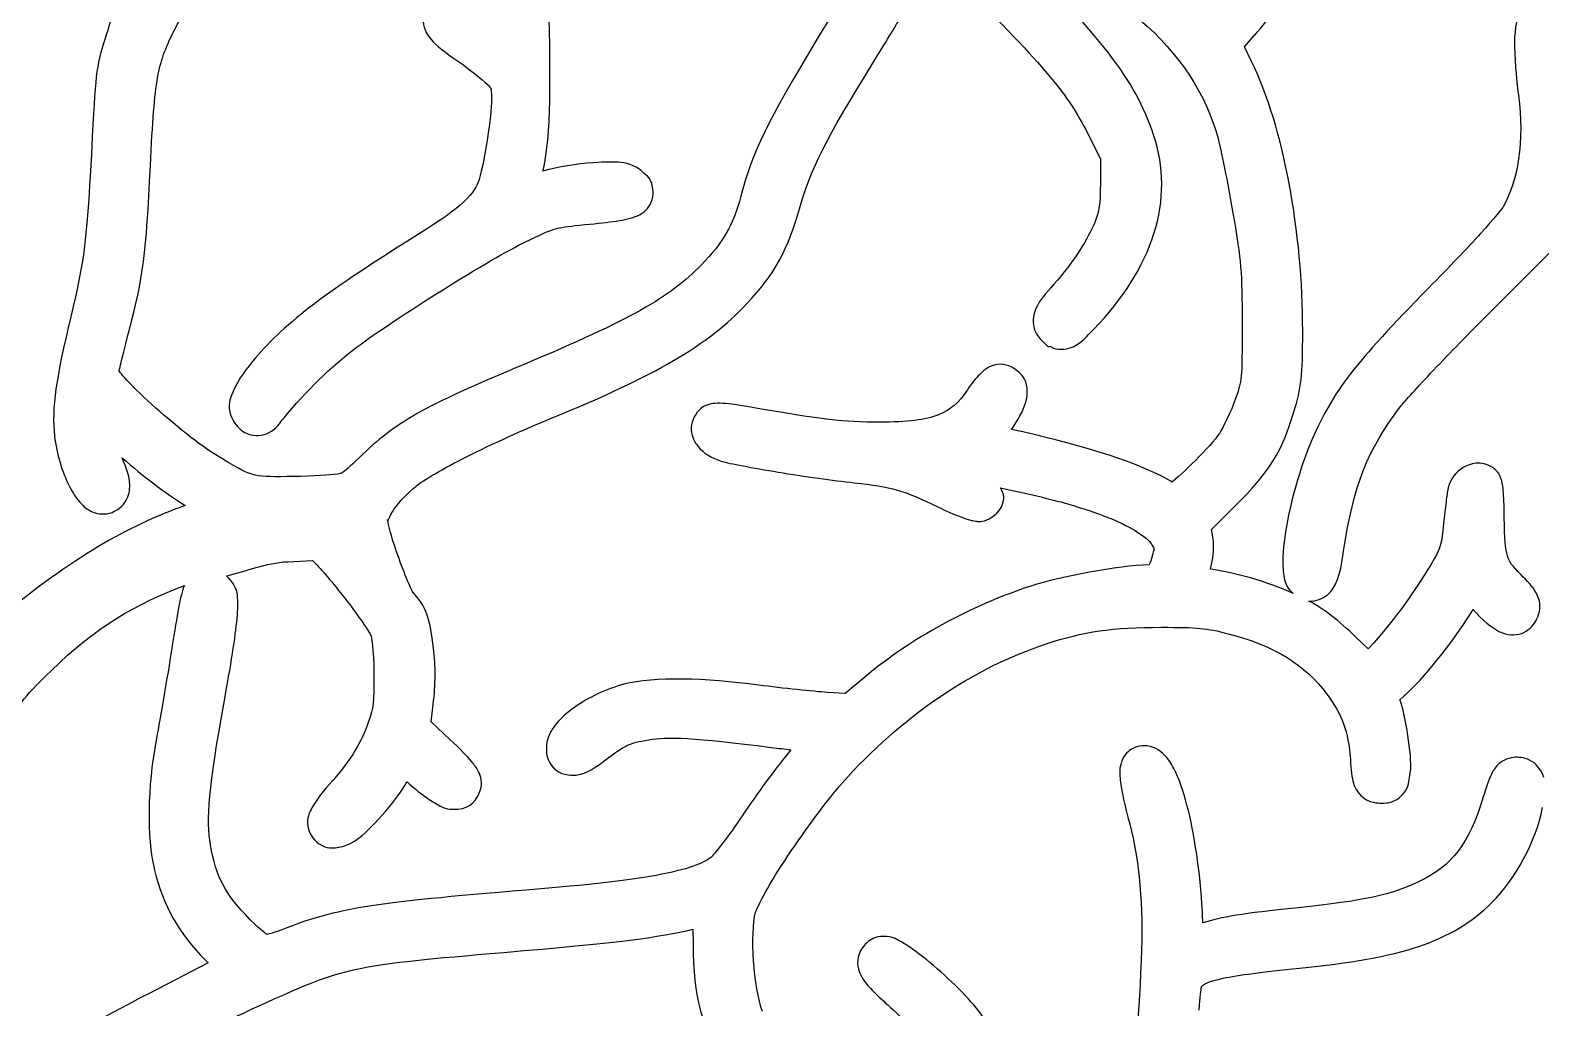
# Model space of a CAD drawing. Extents: x 3 to 1707, y 187 to 1378.
# Drawn here: x 132.8 to 212, y 925.8 to 977 of the extents above; entities that cross this region are included whole.
import ezdxf

# ---------------------------------------------------------------- set-up
doc = ezdxf.new("R2010")
doc.units = 0
doc.layers.add('Drawings', color=7, linetype='CONTINUOUS')

msp = doc.modelspace()

# ---------------------------------------------------------------- linework, layer by layer
at = {"layer": 'Drawings', "color": 7}
for points in [[(196.840699, 975.402624), (196.465681, 976.163585), (197.000662, 976.775674), (197.006027, 976.775674)], [(188.243029, 971.636246), (188.921398, 970.29078), (188.915751, 969.011492)], [(209.089937, 961.986616), (212.525831, 965.427497), (212.525803, 965.428119)], [(185.849396, 960.762184), (185.854761, 960.762184), (186.163591, 960.453401), (186.323526, 960.453401)], [(194.767049, 950.693296), (194.767049, 950.698942), (194.733955, 950.84773), (195.947276, 952.055363)], [(146.317443, 949.166067), (147.618977, 949.232132), (147.856141, 948.983965)], [(140.901647, 947.915124), (140.901675, 947.914927)], [(199.912757, 947.092672), (199.918405, 947.092672)], [(203.26041, 944.936866), (202.95158, 944.6005), (202.311812, 945.212589)], [(176.567456, 943.117032), (175.530617, 942.245793), (174.59306, 942.311858)], [(204.638918, 941.854853), (204.633553, 941.860499), (204.616893, 941.9212), (205.047058, 942.318239)], [(154.838195, 939.824768), (154.83283, 939.830414), (153.834619, 940.767831), (153.944913, 941.683197)], [(167.561365, 929.894079), (167.567013, 929.12208)], [(142.004674, 928.27323), (142.148062, 928.129807), (139.087214, 926.541708)]]:
    msp.add_lwpolyline(points, dxfattribs=at)
for points in [[(197.006027, 976.775674), (198.662671, 978.673968), (199.48152, 980.120931), (201.533879, 984.699626)], [(140.344867, 976.985896), (141.558104, 979.455792), (142.784386, 980.706819), (145.98128, 982.660054)], [(189.334761, 975.849155), (188.114014, 977.415939), (186.317963, 979.321037), (183.389519, 982.306325)], [(176.727759, 980.906623), (176.255436, 980.196256), (175.491594, 978.930237), (174.019846, 976.495237)], [(159.719124, 969.76178), (160.112552, 971.526025), (160.138276, 974.216222), (159.950753, 980.012742)], [(181.580846, 979.543653), (186.083764, 975.040594), (187.205258, 973.697754), (188.243029, 971.636246)], [(211.04742, 978.661489), (210.734016, 977.784858), (210.631063, 977.104135), (210.622761, 976.42824)], [(177.042123, 975.403415), (177.607995, 976.322395), (178.151898, 977.212154), (178.575286, 977.912386)], [(137.063402, 977.725287), (137.049283, 977.611226), (136.984959, 977.341602), (136.826267, 976.848543)], [(153.426367, 977.664445), (153.389658, 977.21574), (153.597201, 976.842501), (153.779331, 976.616723)], [(191.005891, 977.57537), (193.05729, 975.834136), (194.466041, 973.664439), (195.087032, 971.360834)], [(136.826267, 976.848543), (136.301, 975.216993), (136.254775, 974.998019), (136.076204, 971.472156)], [(139.501057, 974.548608), (139.67048, 975.49551), (139.888019, 976.05582), (140.344867, 976.985896)], [(153.779331, 976.616723), (154.143533, 976.165251), (154.560906, 975.8943), (155.268416, 975.403612)], [(174.019846, 976.495237), (171.44078, 972.22812), (170.722597, 970.740896), (170.071081, 968.339662)], [(210.622761, 976.42824), (210.617114, 975.722079), (210.704649, 974.557163), (210.826916, 973.632508)], [(191.700722, 971.559085), (191.197452, 973.020984), (190.555537, 974.282372), (189.334761, 975.849155)], [(155.268416, 975.403612), (155.930463, 974.944376), (156.78763, 974.203151), (156.818154, 974.168424)], [(173.18157, 967.793751), (173.747838, 969.789505), (174.477683, 971.238981), (177.042123, 975.403415)], [(199.521023, 961.264108), (199.526671, 966.423807), (198.512788, 972.010077), (196.840699, 975.402624)], [(139.120533, 969.93321), (139.23207, 972.248984), (139.331747, 973.601706), (139.501057, 974.548608)], [(156.818154, 974.168424), (156.984753, 973.978699), (156.969449, 973.985475), (156.972555, 973.975311)], [(156.972555, 973.975311), (156.975378, 973.964018), (157.000227, 973.809867), (157.000227, 973.418361)], [(157.000227, 973.418361), (156.999662, 972.537411), (156.652317, 970.242389), (156.349446, 969.216519)], [(210.826916, 973.632508), (211.146758, 971.210183), (210.80715, 969.115276), (210.02724, 967.781922)], [(188.573686, 961.368767), (191.638544, 964.512865), (192.863555, 968.181445), (191.700722, 971.559085)], [(136.076204, 971.472156), (135.807669, 966.168667), (135.677552, 965.029696), (134.951152, 962.009738)], [(195.087032, 971.360834), (195.218617, 970.872546), (195.597474, 969.008979), (195.864654, 967.445725)], [(162.333289, 970.087136), (161.455199, 970.036034), (160.511655, 969.862402), (159.697099, 969.657036)], [(163.800293, 970.109722), (163.403872, 970.148684), (163.004796, 970.126662), (162.333289, 970.087136)], [(164.936413, 969.602406), (164.707128, 969.831374), (164.196742, 970.070733), (163.800293, 970.109722)], [(138.006494, 961.281358), (138.735887, 964.061111), (138.896613, 965.285797), (139.120533, 969.93321)], [(156.349446, 969.216519), (156.134844, 968.489861), (155.486745, 967.778195), (153.178275, 966.343598)], [(159.697099, 969.657036), (159.70557, 969.695151), (159.710653, 969.723384), (159.719124, 969.76178)], [(165.476872, 968.571256), (165.429716, 969.26858), (165.120011, 969.418892), (164.936413, 969.602406)], [(165.090814, 967.600751), (165.30344, 967.802334), (165.500507, 968.22258), (165.476872, 968.571256)], [(188.915751, 969.011492), (188.90728, 967.84618), (188.864218, 967.584884), (188.640015, 967.015314)], [(164.528302, 967.264357), (164.697132, 967.325904), (164.878217, 967.39931), (165.090814, 967.600751)], [(170.071081, 968.339662), (169.651675, 966.794082), (169.132592, 965.891533), (167.997403, 964.727859)], [(170.390951, 962.704126), (171.834292, 964.237397), (172.542451, 965.541304), (173.18157, 967.793751)], [(210.02724, 967.781922), (210.021593, 967.770628), (209.533966, 967.136913), (208.847013, 966.381289)], [(158.787101, 965.946474), (160.285391, 966.668361), (160.323201, 966.684453), (161.61632, 966.817712)], [(161.61632, 966.817712), (163.102412, 966.971017), (163.85256, 967.018448), (164.528302, 967.264357)], [(188.640015, 967.015314), (188.284792, 966.11158), (187.5203, 964.900164), (186.48363, 963.717827)], [(195.864654, 967.445725), (196.306057, 964.863009), (196.34028, 964.43387), (196.344459, 961.644744)], [(153.178275, 966.343598), (148.482074, 963.425307), (146.18038, 961.708635), (144.635442, 959.85334)], [(208.847013, 966.381289), (208.16006, 965.62572), (207.225835, 964.642708), (206.128088, 963.52494)], [(149.907851, 960.393632), (151.948661, 961.932465), (157.04744, 965.108268), (158.787101, 965.946474)], [(167.997403, 964.727859), (166.336241, 963.024993), (164.290828, 961.854429), (158.710042, 959.516888)], [(186.48363, 963.717827), (186.028222, 963.198399), (185.750594, 962.92454), (185.529526, 962.438511)], [(206.128088, 963.52494), (202.230941, 959.556668), (201.097954, 958.088559), (200.02291, 955.595455)], [(160.210139, 956.721184), (165.602189, 958.935969), (168.315607, 960.499449), (170.390951, 962.704126)], [(185.529526, 962.438511), (185.418836, 962.195426), (185.33565, 961.816371), (185.430244, 961.462501)], [(134.951152, 962.009738), (134.181182, 958.808949), (133.928572, 957.208455), (134.096301, 955.762113)], [(137.587342, 959.61607), (137.693514, 960.065199), (137.843453, 960.659755), (138.006494, 961.281358)], [(185.430244, 961.462501), (185.525121, 961.108601), (185.717896, 960.89358), (185.849396, 960.762184)], [(187.487206, 960.44239), (187.98562, 960.688863), (188.161, 960.945302), (188.573686, 961.368767)], [(196.344459, 961.644744), (196.345871, 960.141089), (196.338812, 959.363753), (196.294847, 958.898645)], [(199.057765, 957.018166), (199.44515, 958.296805), (199.516816, 958.890768), (199.521023, 961.264108)], [(206.222118, 959.047545), (207.039639, 959.91133), (208.064252, 960.962299), (209.089937, 961.986616)], [(186.323526, 960.453401), (186.379463, 960.424604), (186.378955, 960.396088), (186.450395, 960.370679)], [(144.635442, 959.85334), (144.159308, 959.281652), (143.740099, 958.766374), (143.477297, 958.138418)], [(146.124527, 956.715651), (147.278551, 958.122721), (148.612218, 959.416718), (149.907851, 960.393632)], [(186.450395, 960.370679), (186.786389, 960.251536), (187.238013, 960.319013), (187.487206, 960.44239)], [(137.48806, 959.169426), (137.513474, 959.293369), (137.543857, 959.432274), (137.587342, 959.61607)], [(137.774865, 958.816515), (137.639609, 958.967561), (137.557439, 959.075976), (137.48806, 959.169426)], [(158.710042, 959.516888), (153.346201, 957.270201), (152.022671, 956.514378), (150.078968, 954.631302)], [(182.606447, 959.008866), (182.366713, 958.777074), (182.164931, 958.511346), (181.944625, 958.181727)], [(183.725992, 959.521688), (183.151141, 959.521688), (182.84618, 959.240771), (182.606447, 959.008866)], [(184.999995, 958.600816), (184.854263, 959.046359), (184.21393, 959.521688), (183.725992, 959.521688)], [(196.294847, 958.898645), (196.249667, 958.433565), (196.187263, 958.247566), (195.985989, 957.66899)], [(204.633779, 957.288496), (204.75294, 957.447447), (205.404596, 958.18376), (206.222118, 959.047545)], [(139.186721, 957.421416), (138.618986, 957.939038), (138.112807, 958.438618), (137.774865, 958.816515)], [(143.477297, 958.138418), (143.369995, 957.881781), (143.232396, 957.660803), (143.25668, 957.195497)], [(181.944625, 958.181727), (181.471455, 957.473647), (181.073142, 957.126072), (180.422474, 956.869322)], [(184.999995, 957.525539), (185.078748, 957.836468), (185.145699, 958.155245), (184.999995, 958.600816)], [(142.633628, 954.713911), (141.74204, 955.254289), (140.322136, 956.386145), (139.186721, 957.421416)], [(168.697458, 957.464923), (168.496974, 957.44516), (168.210085, 957.439513), (167.870195, 957.101001)], [(169.265504, 957.459276), (169.067844, 957.476216), (168.89797, 957.484686), (168.697458, 957.464923)], [(170.853843, 957.227767), (170.156753, 957.350015), (169.660993, 957.427091), (169.265504, 957.459276)], [(184.255438, 956.102856), (184.570706, 956.574994), (184.878914, 957.048121), (184.999995, 957.525539)], [(195.985989, 957.66899), (195.789176, 957.103006), (195.336704, 956.171914), (195.15322, 955.893396)], [(201.666678, 949.72296), (202.190138, 953.205259), (202.885336, 954.957787), (204.633779, 957.288496)], [(143.25668, 957.195497), (143.282093, 956.730191), (143.598377, 956.346223), (143.758567, 956.191903)], [(145.308277, 955.921601), (145.803782, 956.192354), (145.862148, 956.3958), (146.124527, 956.715651)], [(155.720859, 954.686441), (157.0037, 955.33368), (158.577892, 956.050738), (160.210139, 956.721184)], [(167.870195, 957.101001), (167.625944, 956.856787), (167.451043, 956.437754), (167.473096, 956.069824)], [(177.328532, 956.48335), (175.473917, 956.488997), (174.287139, 956.62508), (170.853843, 957.227767)], [(180.422474, 956.869322), (179.771806, 956.612685), (178.803385, 956.478297), (177.328532, 956.48335)], [(195.947276, 952.055363), (197.791923, 953.893182), (198.418589, 954.907984), (199.057765, 957.018166)], [(134.096301, 955.762113), (134.207838, 954.800191), (134.492044, 953.880449), (134.862911, 953.142837)], [(143.758567, 956.191903), (143.84356, 956.110027), (143.950579, 955.976768), (144.254919, 955.855536)], [(144.254919, 955.855536), (144.559202, 955.734417), (145.060552, 955.786365), (145.308277, 955.921601)], [(167.473096, 956.069824), (167.495686, 955.701893), (167.653531, 955.426792), (167.815048, 955.226141)], [(192.445307, 953.478074), (190.704742, 954.459759), (187.450215, 955.414426), (184.255438, 956.102856)], [(195.15322, 955.893396), (194.74573, 955.274842), (193.033995, 953.59524), (192.665924, 953.340297)], [(167.815048, 955.226141), (168.138137, 954.824838), (168.53309, 954.618202), (168.98974, 954.46518)], [(200.02291, 955.595455), (199.349539, 954.032652), (198.857027, 952.220807), (198.622066, 950.731918)], [(137.670077, 954.515632), (137.661606, 954.535395), (137.650876, 954.591861), (137.642404, 954.615012)], [(137.642404, 954.615012), (138.790357, 953.622711), (139.839677, 952.787328), (140.951457, 952.117051)], [(138.034053, 953.18671), (138.019935, 953.676212), (137.872537, 954.053432), (137.670077, 954.515632)], [(146.273563, 953.627623), (144.45224, 953.613507), (144.434027, 953.621977), (142.633628, 954.713911)], [(150.078968, 954.631302), (149.564544, 954.132935), (149.293609, 953.901595), (149.196558, 953.842758)], [(153.046069, 953.131431), (153.417387, 953.430614), (154.438046, 954.039174), (155.720859, 954.686441)], [(168.98974, 954.46518), (169.314411, 954.356483), (169.664721, 954.289571), (170.186515, 954.189627)], [(170.186515, 954.189627), (170.708337, 954.0894), (171.350251, 953.975904), (172.03407, 953.864271)], [(209.448238, 954.124127), (208.896739, 954.465236), (208.299552, 954.328815), (207.926087, 954.10154)], [(209.613708, 953.997361), (209.569093, 954.038581), (209.449367, 954.123562), (209.448238, 954.124127)], [(148.716752, 953.738014), (148.377483, 953.695665), (147.177405, 953.633835), (146.273563, 953.627623)], [(149.196558, 953.842758), (149.099422, 953.784033), (149.096598, 953.785445), (148.716752, 953.738014)], [(172.03407, 953.864271), (173.399815, 953.641514), (174.927218, 953.421834), (175.99941, 953.30735)], [(192.665924, 953.340297), (192.615379, 953.365707), (192.680042, 953.345944), (192.445307, 953.478074)], [(207.926087, 954.10154), (207.552595, 953.875113), (207.263334, 953.524404), (207.148437, 953.037274)], [(209.724115, 953.881606), (209.695595, 953.916897), (209.658322, 953.956141), (209.613708, 953.997361)], [(209.839887, 953.705151), (209.814474, 953.753147), (209.781154, 953.811024), (209.724115, 953.881606)], [(209.927987, 953.495663), (209.911045, 953.54987), (209.890996, 953.609159), (209.839887, 953.705151)], [(209.988697, 953.236485), (209.974578, 953.312431), (209.963283, 953.387531), (209.927987, 953.495663)], [(134.862911, 953.142837), (135.048429, 952.774031), (135.247557, 952.451216), (135.541251, 952.161321)], [(137.835518, 952.354066), (138.003811, 952.641505), (138.041113, 952.94196), (138.034053, 953.18671)], [(151.904442, 951.934837), (152.187067, 952.322672), (152.605429, 952.776346), (153.046069, 953.131431)], [(175.99941, 953.30735), (177.997554, 953.094191), (178.595193, 952.919402), (180.38938, 952.044578)], [(183.841821, 952.369877), (183.89773, 952.678914), (183.761938, 952.837018), (183.676351, 953.042638)], [(183.676351, 953.042638), (184.940754, 952.771885), (186.336289, 952.450566), (187.189474, 952.20446)], [(207.148437, 953.037274), (207.092245, 952.798706), (207.074173, 952.616802), (207.032665, 952.292858)], [(210.043759, 952.751218), (210.02964, 952.930497), (210.014957, 953.084225), (209.988697, 953.236485)], [(210.087809, 951.460891), (210.087809, 951.946384), (210.070867, 952.392802), (210.043759, 952.751218)], [(140.951457, 952.117051), (137.996837, 951.075371), (134.930285, 949.315221), (131.222862, 946.238882)], [(135.541251, 952.161321), (135.688084, 952.016204), (135.858326, 951.869449), (136.120338, 951.764282)], [(136.120338, 951.764282), (136.382379, 951.658973), (136.772277, 951.622835), (137.113043, 951.752989)], [(137.113043, 951.752989), (137.37226, 951.852368), (137.667253, 952.066543), (137.835518, 952.354066)], [(151.545971, 951.355837), (151.545971, 951.129409), (151.621929, 951.546973), (151.904442, 951.934837)], [(180.38938, 952.044578), (180.829936, 951.829726), (181.252561, 951.649205), (181.608208, 951.515211)], [(182.964917, 951.360777), (183.291084, 951.485849), (183.749373, 951.858043), (183.841821, 952.369877)], [(187.189474, 952.20446), (188.9031, 951.710159), (190.153949, 951.183023), (190.884556, 950.704589)], [(207.032665, 952.292858), (206.990874, 951.968914), (206.945694, 951.570858), (206.90588, 951.173481)], [(151.705907, 950.694115), (151.59324, 951.08977), (151.545971, 951.489378), (151.545971, 951.355837)], [(181.608208, 951.515211), (181.786101, 951.448299), (181.944314, 951.392398), (182.10456, 951.349767)], [(182.10456, 951.349767), (182.184753, 951.32718), (182.266104, 951.308547), (182.374817, 951.294713)], [(182.374817, 951.294713), (182.48353, 951.280596), (182.59309, 951.218484), (182.964917, 951.360777)], [(206.90588, 951.173481), (206.795755, 950.072596), (206.761588, 949.938913), (206.409528, 949.315164)], [(210.253279, 949.475753), (210.146825, 949.813672), (210.087809, 950.402441), (210.087809, 951.460891)], [(152.152618, 949.326599), (151.980654, 949.80636), (151.818516, 950.298459), (151.705907, 950.694115)], [(190.884556, 950.704589), (191.615164, 950.226183), (191.728084, 949.92443), (191.728366, 949.756134)], [(194.684314, 948.774364), (194.852889, 949.444979), (194.911623, 950.067542), (194.767049, 950.693296)], [(198.622066, 950.731918), (198.5046, 949.986683), (198.447081, 949.335407), (198.489719, 948.757819)], [(191.728366, 949.756134), (191.727971, 949.92299), (191.624397, 949.339981), (191.51879, 949.121995)], [(201.297167, 948.118345), (201.486073, 948.569704), (201.563443, 949.035744), (201.666678, 949.72296)], [(210.953701, 948.488703), (210.501031, 948.941361), (210.359761, 949.137862), (210.253279, 949.475753)], [(143.113179, 948.427156), (144.178311, 948.665724), (145.136567, 949.10946), (146.317443, 949.166067)], [(147.856141, 948.983965), (148.250049, 948.574983), (148.951939, 947.724496), (149.549268, 946.938182)], [(152.665517, 948.019727), (152.509366, 948.374925), (152.324639, 948.846837), (152.152618, 949.326599)], [(191.463643, 949.00624), (189.852772, 948.950057), (186.830749, 948.397709), (185.270224, 947.886835)], [(191.51879, 949.121995), (191.458081, 948.996923), (191.481433, 949.034755), (191.463643, 949.00624)], [(199.019165, 947.506086), (197.670588, 948.101405), (196.030067, 948.59085), (194.684314, 948.774364)], [(198.489719, 948.757819), (198.512308, 948.468997), (198.542296, 948.196267), (198.699295, 947.870008)], [(206.409528, 949.315164), (205.600082, 947.880539), (204.254385, 946.014911), (203.26041, 944.936866)], [(133.930606, 943.465143), (136.158035, 945.682694), (138.459898, 947.006619), (140.901647, 947.915124)], [(140.863075, 947.832204), (140.636331, 947.154559), (140.506129, 946.230553), (140.195747, 944.308628)], [(140.901675, 947.914927), (140.893204, 947.889517), (140.871828, 947.858461), (140.863075, 947.832204)], [(143.681225, 947.412551), (143.645082, 947.722237), (143.462387, 948.105837), (143.113179, 948.427156)], [(152.864081, 947.600638), (152.812971, 947.695783), (152.743452, 947.842029), (152.665517, 948.019727)], [(185.270224, 947.886835), (182.087448, 946.844929), (178.991247, 945.149516), (176.567456, 943.117032)], [(198.699295, 947.870008), (198.754301, 947.755665), (198.892324, 947.62777), (199.019165, 947.506086)], [(200.822868, 947.434573), (201.07192, 947.648013), (201.20277, 947.892594), (201.297167, 948.118345)], [(211.758911, 947.540276), (211.543744, 947.919613), (211.314176, 948.128283), (210.953701, 948.488703)], [(143.664565, 946.182868), (143.708897, 946.671664), (143.723185, 947.048883), (143.681225, 947.412551)], [(152.864081, 947.572405), (152.990865, 947.44564), (152.91519, 947.504364), (152.864081, 947.600638)], [(153.625156, 946.370278), (153.461381, 946.848938), (153.168646, 947.268027), (152.864081, 947.572405)], [(202.311812, 945.212589), (201.369115, 946.119739), (200.639468, 946.664239), (199.846598, 947.103966)], [(199.846598, 947.103966), (199.869187, 947.102893), (199.889942, 947.092672), (199.912757, 947.092672)], [(199.918405, 947.092672), (200.203289, 947.098319), (200.573788, 947.221132), (200.822868, 947.434573)], [(211.957418, 946.779316), (211.965889, 947.071526), (211.866494, 947.350608), (211.758911, 947.540276)], [(149.549268, 946.938182), (149.847903, 946.545011), (150.121945, 946.164037), (150.332396, 945.857371)], [(153.961573, 944.627801), (153.866696, 945.38368), (153.788762, 945.891646), (153.625156, 946.370278)], [(205.047058, 942.318239), (206.086382, 943.279822), (207.606584, 945.277411), (208.455392, 946.652409)], [(208.455392, 946.652409), (208.917408, 946.151106), (209.39583, 945.654349), (210.038196, 945.411715)], [(211.769923, 946.117594), (211.845034, 946.257629), (211.949229, 946.487077), (211.957418, 946.779316)], [(142.964171, 941.688759), (143.3467, 943.793096), (143.575675, 945.205248), (143.664565, 946.182868)], [(150.332396, 945.857371), (150.542763, 945.550734), (150.70171, 945.25491), (150.679854, 945.305955)], [(186.080743, 944.860299), (188.023344, 945.505251), (189.546935, 945.726032), (192.114227, 945.726032)], [(192.114227, 945.726032), (194.042343, 945.726032), (194.43594, 945.689047), (195.61628, 945.389665)], [(210.038196, 945.411715), (210.338188, 945.298501), (210.781962, 945.294266), (211.11917, 945.461405)], [(211.11917, 945.461405), (211.456321, 945.628261), (211.646837, 945.887806), (211.769923, 946.117594)], [(150.679854, 945.305955), (150.693973, 945.274334), (150.830047, 944.59635), (150.834283, 943.298767)], [(153.944913, 941.683197), (154.07198, 942.766012), (154.080903, 943.668363), (153.961573, 944.627801)], [(175.381497, 937.553941), (178.453047, 941.028025), (182.187549, 943.567713), (186.080743, 944.860299)], [(195.61628, 945.389665), (198.052213, 944.772128), (199.668986, 943.743858), (200.800448, 942.207933)], [(140.195747, 944.308628), (139.941613, 942.735662), (139.581476, 940.651342), (139.407084, 939.709747)], [(131.327481, 939.947044), (132.32123, 941.876084), (132.269076, 941.810979), (133.930606, 943.465143)], [(150.834283, 943.298767), (150.836937, 941.743051), (150.817341, 941.522157), (150.558519, 940.778785)], [(171.019284, 942.692353), (168.164256, 943.067907), (165.552463, 943.155118), (163.943455, 942.736396)], [(163.943455, 942.736396), (162.977745, 942.485123), (162.07475, 942.042827), (161.345865, 941.523286)], [(174.59306, 942.311858), (173.904385, 942.356749), (172.246667, 942.530945), (171.019284, 942.692353)], [(142.269256, 934.316223), (142.044206, 935.607002), (142.180591, 937.377881), (142.964171, 941.688759)], [(161.345865, 941.523286), (160.981436, 941.263543), (160.661453, 940.989543), (160.397267, 940.663058)], [(200.800448, 942.207933), (201.580724, 941.148692), (201.908473, 940.256364), (202.019275, 938.827724)], [(205.074617, 939.781515), (204.981152, 940.500889), (204.839967, 941.244204), (204.638918, 941.854853)], [(150.558519, 940.778785), (150.173111, 939.675472), (149.6527, 938.813297), (148.694417, 937.712864)], [(160.397267, 940.663058), (160.132967, 940.336573), (159.878861, 939.94631), (159.878861, 939.372731)], [(165.239511, 939.830414), (166.187262, 940.004329), (167.61047, 939.943346), (171.659053, 939.42787)], [(139.407084, 939.709747), (138.97675, 937.384374), (138.911917, 934.76569), (139.340896, 932.987895)], [(155.974316, 938.661263), (155.708322, 938.982948), (155.35341, 939.338485), (154.838195, 939.824768)], [(159.878861, 939.372731), (159.878861, 939.09379), (159.916981, 938.704628), (160.253879, 938.352593)], [(162.906644, 938.722048), (164.053156, 939.577645), (164.163648, 939.632982), (165.239511, 939.830414)], [(172.690357, 939.301104), (171.968249, 938.429386), (170.864545, 936.930644), (170.142408, 935.843678)], [(171.659053, 939.42787), (172.058919, 939.377051), (172.341572, 939.344865), (172.690357, 939.301104)], [(190.366066, 939.202798), (190.141581, 938.998674), (190.046732, 938.764539), (189.996555, 938.585203)], [(191.187795, 939.517114), (190.93479, 939.517114), (190.590382, 939.407006), (190.366066, 939.202798)], [(192.263234, 939.042887), (192.038184, 939.268467), (191.675506, 939.517114), (191.187795, 939.517114)], [(205.124258, 937.84601), (205.243136, 938.478144), (205.168082, 939.062141), (205.074617, 939.781515)], [(156.32728, 938.142907), (156.224214, 938.353524), (156.107313, 938.50042), (155.974316, 938.661263)], [(160.253879, 938.352593), (160.59086, 938.000585), (161.119403, 937.929071), (161.434106, 937.977632)], [(161.434106, 937.977632), (162.06354, 938.074753), (162.409868, 938.35135), (162.906644, 938.722048)], [(189.996555, 938.585203), (189.896313, 938.226561), (189.927148, 937.988135), (189.957927, 937.702926)], [(192.770627, 938.315015), (192.633677, 938.577298), (192.488256, 938.817419), (192.263234, 939.042887)], [(193.454502, 936.40156), (193.257407, 937.156902), (193.044443, 937.790307), (192.770627, 938.315015)], [(202.019275, 938.827724), (202.067843, 938.200587), (202.044689, 937.906654), (202.223317, 937.421585)], [(209.812158, 938.574193), (209.608286, 938.390397), (209.510218, 938.217442), (209.426128, 938.050332)], [(210.678021, 938.910559), (210.379499, 938.910559), (210.01603, 938.758102), (209.812158, 938.574193)], [(211.532872, 938.69006), (211.217435, 938.881479), (210.914903, 938.910559), (210.678021, 938.910559)], [(212.1616, 937.840872), (212.079713, 938.136922), (211.848309, 938.498754), (211.532872, 938.69006)], [(148.694417, 937.712864), (148.17587, 937.117404), (147.841994, 936.713477), (147.60243, 936.284676)], [(152.367446, 937.288213), (152.441427, 937.407638), (152.493581, 937.48669), (152.571516, 937.613541)], [(152.571516, 937.613541), (152.88667, 937.34674), (153.205891, 937.06348), (153.509073, 936.85258)], [(156.393468, 937.106224), (156.574185, 937.575313), (156.430345, 937.932403), (156.32728, 938.142907)], [(172.541265, 933.743604), (173.460384, 935.130911), (174.57479, 936.641511), (175.381497, 937.553941)], [(189.957927, 937.702926), (190.019484, 937.132537), (190.181282, 936.419798), (190.454307, 935.397994)], [(204.655465, 936.853455), (205.083653, 937.257157), (205.07442, 937.581468), (205.124258, 937.84601)], [(209.426128, 938.050332), (209.257835, 937.716083), (209.146581, 937.359219), (208.984923, 936.826182)], [(151.060378, 935.650481), (151.554556, 936.17677), (152.035123, 936.750631), (152.367446, 937.288213)], [(153.509073, 936.85258), (153.7409, 936.69137), (153.958015, 936.553057), (154.170895, 936.439025)], [(155.025718, 936.179847), (155.671303, 936.179847), (156.130185, 936.420956), (156.393468, 937.106224)], [(202.223317, 937.421585), (202.313111, 937.179065), (202.570182, 936.834822), (202.863085, 936.682675)], [(203.927484, 936.511583), (204.137003, 936.536993), (204.441371, 936.651618), (204.655465, 936.853455)], [(208.984923, 936.826182), (208.229721, 934.33737), (207.350812, 933.231685), (205.62623, 932.392717)], [(147.60243, 936.284676), (147.482705, 936.070388), (147.355666, 935.839584), (147.354254, 935.446498)], [(154.170895, 936.439025), (154.383803, 936.324964), (154.478651, 936.179847), (155.025718, 936.179847)], [(194.259684, 930.815657), (194.147018, 932.91367), (193.848749, 934.890903), (193.454502, 936.40156)], [(202.863085, 936.682675), (203.155961, 936.530499), (203.344274, 936.530499), (203.458691, 936.51723)], [(203.458691, 936.51723), (203.579828, 936.503113), (203.71819, 936.485609), (203.927484, 936.511583)], [(209.415201, 931.273425), (210.700075, 932.556044), (211.723727, 934.470572), (212.095525, 936.269317)], [(147.354254, 935.446498), (147.352984, 935.05344), (147.665964, 934.5457), (147.966435, 934.36021)], [(149.598908, 934.393242), (150.203437, 934.705526), (150.566228, 935.124192), (151.060378, 935.650481)], [(170.142408, 935.843678), (169.806895, 935.338705), (169.438683, 934.825375), (169.127622, 934.41549)], [(190.454307, 935.397994), (190.95865, 933.51088), (191.169299, 931.138076), (191.055447, 928.268063)], [(147.966435, 934.36021), (148.400101, 934.093692), (148.674284, 934.147052), (148.915033, 934.178108)], [(148.915033, 934.178108), (149.157026, 934.209446), (149.374452, 934.276923), (149.598908, 934.393242)], [(169.127622, 934.41549), (168.81659, 934.005605), (168.492682, 933.646935), (168.526482, 933.676579)], [(144.353946, 930.390103), (143.029089, 931.733197), (142.566903, 932.607965), (142.269256, 934.316223)], [(168.526482, 933.676579), (168.246935, 933.431235), (167.47767, 933.072565), (165.928892, 932.772252)], [(171.361038, 931.841188), (171.668371, 932.383033), (172.081678, 933.04995), (172.541265, 933.743604)], [(139.340896, 932.987895), (139.791758, 931.119048), (140.612301, 929.679397), (142.004674, 928.27323)], [(165.928892, 932.772252), (164.380114, 932.471939), (162.087993, 932.209599), (158.808928, 931.939608)], [(205.62623, 932.392717), (204.220049, 931.708606), (202.711508, 931.363911), (199.283916, 931.019668)], [(158.808928, 931.939608), (150.79941, 931.280116), (148.790677, 930.964388), (146.278702, 929.959975)], [(170.842604, 930.787961), (170.848252, 930.81337), (171.053536, 931.299343), (171.361038, 931.841188)], [(199.344683, 927.843554), (204.673368, 928.373005), (207.371623, 929.233458), (209.415201, 931.273425)], [(145.21981, 929.618103), (145.228281, 929.616324), (144.97697, 929.758421), (144.353946, 930.390103)], [(171.212115, 925.577019), (170.730842, 926.818644), (170.551536, 929.671266), (170.842604, 930.787961)], [(194.292778, 930.231152), (194.281483, 930.433299), (194.273012, 930.586406), (194.259684, 930.815657)], [(199.283916, 931.019668), (196.280305, 930.718), (195.278536, 930.524802), (194.292778, 930.231152)], [(146.278702, 929.959975), (145.472956, 929.637838), (145.211565, 929.619882), (145.21981, 929.618103)], [(157.63977, 928.675436), (163.457353, 929.171685), (165.822946, 929.456809), (167.561365, 929.894079)], [(167.567013, 929.12208), (167.581131, 926.282615), (167.920146, 925.039691), (169.750957, 921.209139)], [(176.677666, 929.177896), (176.493842, 929.016686), (176.363358, 928.831563), (176.269555, 928.587885)], [(177.538023, 929.514263), (177.105345, 929.514263), (176.861433, 929.338936), (176.677666, 929.177896)], [(178.403886, 929.266096), (178.182507, 929.382415), (178.002863, 929.514263), (177.538023, 929.514263)], [(179.071214, 928.847007), (178.840517, 929.010193), (178.625152, 929.149833), (178.403886, 929.266096)], [(180.54923, 927.650441), (180.041301, 928.10372), (179.532779, 928.520832), (179.071214, 928.847007)], [(145.650031, 926.249159), (149.324613, 927.910494), (149.92132, 928.017017), (157.63977, 928.675436)], [(176.269555, 928.587885), (176.103803, 928.15581), (176.234851, 927.697421), (176.374343, 927.440925)], [(191.055447, 928.268063), (190.906073, 924.505694), (190.740942, 923.363448), (190.200597, 922.003922)], [(176.374343, 927.440925), (176.513834, 927.184288), (176.671934, 927.002779), (176.876201, 926.784708)], [(181.977634, 926.249808), (181.556647, 926.708366), (181.05716, 927.197106), (180.54923, 927.650441)], [(194.298397, 926.950266), (194.345271, 926.99685), (194.565803, 927.154672), (195.351783, 927.319721)], [(195.351783, 927.319721), (196.137622, 927.484601), (197.407983, 927.651147), (199.344683, 927.843554)], [(139.087214, 926.541708), (136.683697, 925.292742), (133.340873, 923.47158), (131.603273, 922.472193)], [(176.876201, 926.784708), (177.284736, 926.348623), (177.893698, 925.792972), (178.867145, 924.942965)], [(194.094355, 925.648787), (194.142923, 926.36065), (194.187736, 926.743121), (194.21569, 926.850886)], [(194.21569, 926.850886), (194.243928, 926.958736), (194.160035, 926.811925), (194.298397, 926.950266)], [(132.215341, 919.19094), (138.105211, 922.601866), (141.341017, 924.301062), (145.650031, 926.249159)], [(182.975873, 924.915353), (182.738963, 925.413917), (182.398621, 925.791278), (181.977634, 926.249808)]]:
    msp.add_open_spline(points, degree=3, dxfattribs=at)

doc.saveas('drawing.dxf')
